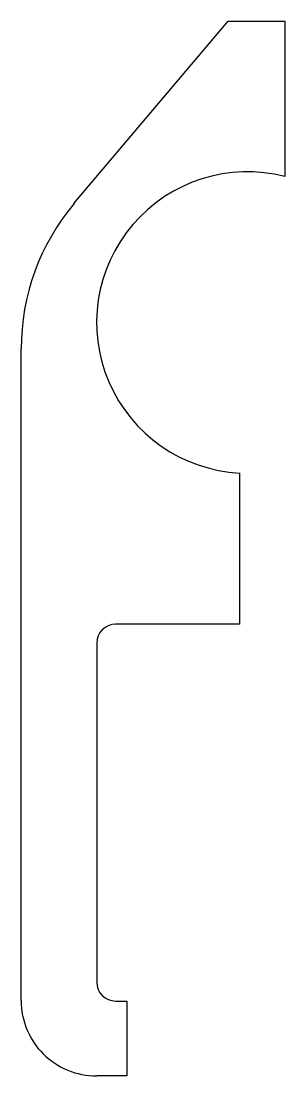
# Model space of a CAD drawing. Extents: x 2227.9 to 2234.9, y 1054.9 to 1082.9.
import ezdxf

# ---------------------------------------------------------------- set-up
doc = ezdxf.new("R2010")
doc.units = 0
doc.header["$LTSCALE"] = 0.5
doc.layers.get('0').update_dxf_attribs({"linetype": 'CONTINUOUS'})

msp = doc.modelspace()

# ---------------------------------------------------------------- linework, layer by layer
at = {"ltscale": 0.05}
for p, q in [((2229.338, 1078.082), (2233.427, 1082.926)), ((2233.427, 1082.926), (2234.925, 1082.928)), ((2234.925, 1082.928), (2234.925, 1078.803)), ((2227.938, 1056.93), (2227.938, 1074.225)), ((2233.725, 1070.933), (2233.725, 1066.923)), ((2233.725, 1066.923), (2230.44, 1066.92)), ((2229.94, 1066.42), (2229.94, 1057.418)), ((2230.44, 1056.918), (2230.74, 1056.918)), ((2230.74, 1056.918), (2230.74, 1054.931)), ((2230.74, 1054.931), (2229.939, 1054.93))]:
    msp.add_line(p, q, dxfattribs=at)
for centre, radius, start, end in [((2233.937, 1074.927), 4, 75.7056, 266.9564), ((2233.951, 1074.225), 6.013, 140.0911, 180), ((2230.44, 1066.42), 0.5, 90.0542, 180.0065), ((2230.44, 1057.418), 0.5, 180, 270), ((2229.938, 1056.93), 2, 180, 270.0455)]:
    msp.add_arc(centre, radius, start, end, dxfattribs=at)

doc.saveas('drawing.dxf')
